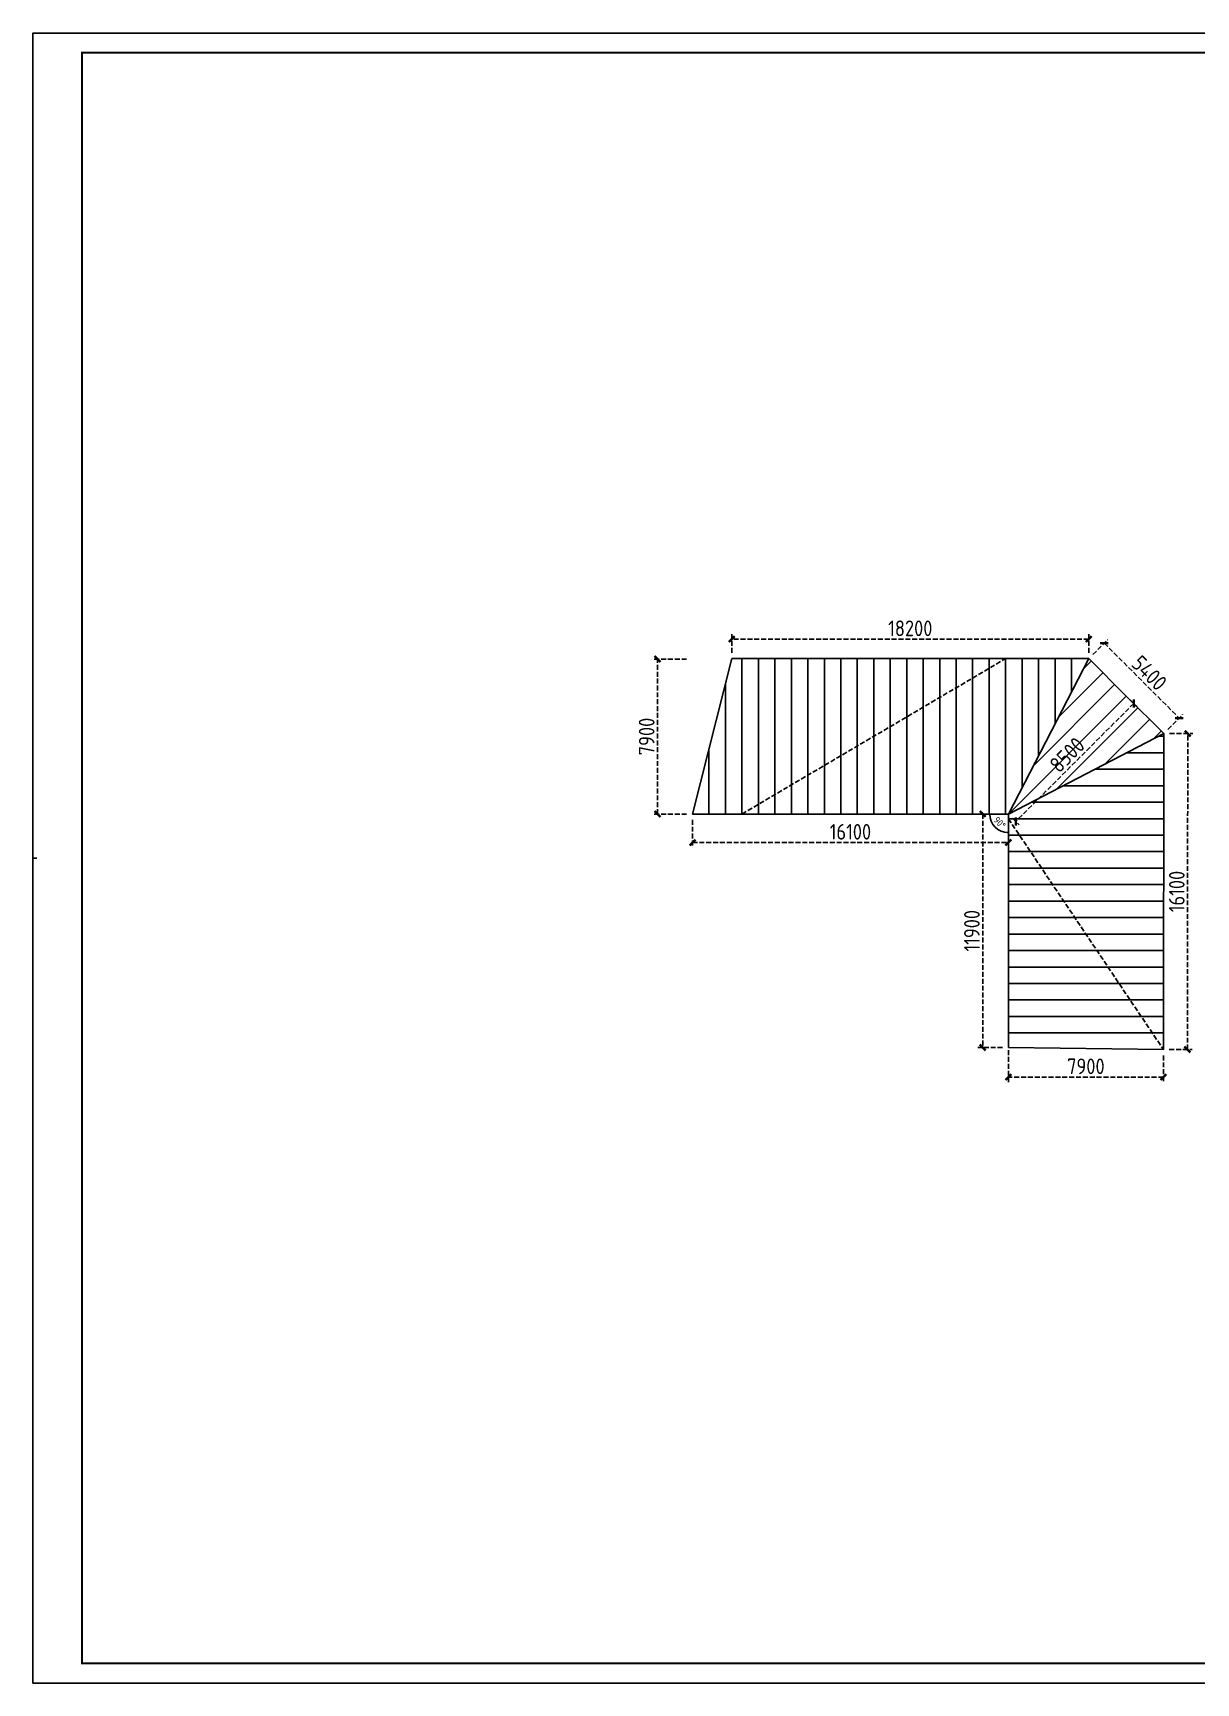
# Model space of a CAD drawing. Extents: x 18695 to 137595, y 9127 to 385570.
# Drawn here: x 18695 to 77975, y 301470 to 385570 of the extents above; entities that cross this region are included whole.
import ezdxf
from ezdxf.enums import TextEntityAlignment as Align

# ---------------------------------------------------------------- set-up
doc = ezdxf.new("R2010")
doc.units = 0
doc.header["$LTSCALE"] = 1000
doc.header["$MEASUREMENT"] = 0
doc.linetypes.add('DASH', pattern=[0.35, 0.25, -0.1])
doc.layers.add('PUB_TITLE', color=4, linetype='Continuous')
doc.styles.get("Standard").update_dxf_attribs({"font": 'gbenor.shx', "bigfont": 'gbcbig.shx'})
doc.dimstyles.get("Standard").update_dxf_attribs({"dimscale": 100, "dimtxt": 3.5, "dimasz": 1, "dimexe": 2.5, "dimexo": 3, "dimgap": 1.5, "dimtad": 1, "dimdec": 0, "dimzin": 0, "dimdsep": 46, "dimtxsty": 'Standard', "dimblk": 'ARCHTICK', "dimcen": 0.09, "dimadec": 0, "dimazin": 0, "dimtfac": 1, "dimtdec": 0, "dimtix": 1, "dimtmove": 2, "dimatfit": 3, "dimfxl": 1, "dimtolj": 1, "dimtzin": 0, "dimarcsym": 0})

# ---------------------------------------------------------------- blocks, each defined once
blk = doc.blocks.new('$titleblk$00000167')
blk.add_line((-1187, 420.5), (-1189, 420.5))
blk.add_lwpolyline([(-1189, 0), (0, 0), (0, 841), (-1189, 841)], close=True)
at = {"const_width": 1}
blk.add_lwpolyline([(-1164, 10), (-10, 10), (-10, 831), (-1164, 831)], close=True, dxfattribs=at)
at = {"flags": 4}
for tag, p in [('(扩展图名)', (-62.12, 184.1)), ('图名', (-62.12, 180.13)), ('日期', (-62.12, 172.03)), ('图号', (-62.12, 163.99)), ('比例', (-62.12, 156)), ('子项', (-59.56, 82.07)), ('工程名称', (-59.24, 70.19)), ('设计号', (-36.91, 28.62))]:
    blk.add_attdef(tag, text='', height=3.5, dxfattribs=at).set_placement(p, align=Align.CENTER)
for tag, p in [('设计人', (-64.84, 148.13)), ('负责人', (-64.71, 140.27)), ('主持人', (-64.73, 132.26)), ('校对人', (-64.28, 124.4)), ('审核人', (-63.96, 116.15)), ('审定人', (-64.16, 107.95)), ('所长', (-64.16, 99.76))]:
    blk.add_attdef(tag, p, '', height=3.5)
blk = doc.blocks.new('_ArchTick')
at = {"color": 0, "linetype": 'ByBlock', "const_width": 0.4}
blk.add_lwpolyline([(-0.5, -0.5), (0.5, 0.5)], dxfattribs=at)
blk = doc.blocks.new('*D47')
at = {"color": 0, "linetype": 'DASH', "lineweight": -2}
for p, q in [((52011, 353662), (50276, 353662)), ((50526, 345762), (50526, 353662)), ((52011, 345762), (50276, 345762))]:
    blk.add_line(p, q, dxfattribs=at)
at = {"layer": 'Defpoints', "color": 0}
for p in [(50526, 353662), (52311, 353662), (52311, 345762)]:
    blk.add_point(p, dxfattribs=at)
at = {"color": 0, "lineweight": -2, "xscale": 300, "yscale": 300, "zscale": 300}
for p, rotation in [((50526, 353662), 90), ((50526, 345762), 270)]:
    blk.add_blockref('_ArchTick', p, dxfattribs=dict(at, rotation=rotation))
at = {"color": 0, "insert": (49976, 349712), "char_height": 800, "attachment_point": 5, "rotation": 90}
blk.add_mtext('\\A1;7900', dxfattribs=at)
blk = doc.blocks.new('*D48')
at = {"color": 0, "linetype": 'DASH', "lineweight": -2}
for p, q in [((52311, 345462), (52311, 344055)), ((68411, 345462), (68411, 344055)), ((52311, 344305), (68411, 344305))]:
    blk.add_line(p, q, dxfattribs=at)
at = {"layer": 'Defpoints', "color": 0}
for p in [(52311, 345762), (68411, 345762), (68411, 344305)]:
    blk.add_point(p, dxfattribs=at)
at = {"color": 0, "lineweight": -2, "xscale": 300, "yscale": 300, "zscale": 300, "rotation": 180}
blk.add_blockref('_ArchTick', (52311, 344305), dxfattribs=at)
at = {"color": 0, "lineweight": -2, "xscale": 300, "yscale": 300, "zscale": 300}
blk.add_blockref('_ArchTick', (68411, 344305), dxfattribs=at)
at = {"color": 0, "insert": (60361, 344855), "char_height": 800, "attachment_point": 5}
blk.add_mtext('\\A1;16100', dxfattribs=at)
blk = doc.blocks.new('*D49')
at = {"color": 0, "linetype": 'DASH', "lineweight": -2}
for p, q in [((68111, 345762), (66852, 345762)), ((67102, 345762), (67102, 333862)), ((68111, 333862), (66852, 333862))]:
    blk.add_line(p, q, dxfattribs=at)
at = {"layer": 'Defpoints', "color": 0}
for p in [(68411, 345762), (67102, 333862), (68411, 333862)]:
    blk.add_point(p, dxfattribs=at)
at = {"color": 0, "lineweight": -2, "xscale": 300, "yscale": 300, "zscale": 300}
for p, rotation in [((67102, 345762), 90), ((67102, 333862), 270)]:
    blk.add_blockref('_ArchTick', p, dxfattribs=dict(at, rotation=rotation))
at = {"color": 0, "insert": (66552, 339812), "char_height": 800, "attachment_point": 5, "rotation": 90}
blk.add_mtext('\\A1;11900', dxfattribs=at)
blk = doc.blocks.new('*D72')
at = {"color": 0, "linetype": 'DASH', "lineweight": -2}
for p, q in [((76631, 349863), (77805, 349861)), ((77535, 333761), (77555, 349861)), ((76611, 333763), (77785, 333761))]:
    blk.add_line(p, q, dxfattribs=at)
at = {"layer": 'Defpoints', "color": 0}
for p in [(76331, 349863), (77555, 349861), (76311, 333763)]:
    blk.add_point(p, dxfattribs=at)
at = {"color": 0, "lineweight": -2, "xscale": 300, "yscale": 300, "zscale": 300}
for p, rotation in [((77555, 349861), 89.93026301446912), ((77535, 333761), 269.9302630144691)]:
    blk.add_blockref('_ArchTick', p, dxfattribs=dict(at, rotation=rotation))
at = {"color": 0, "insert": (76995, 341812), "char_height": 800, "attachment_point": 5, "rotation": 89.93026}
blk.add_mtext('\\A1;16100', dxfattribs=at)
blk = doc.blocks.new('*D73')
at = {"color": 0, "linetype": 'DASH', "lineweight": -2}
for p, q in [((72724, 353893), (73476, 354645)), ((73299, 354468), (77118, 350650)), ((76543, 350075), (77294, 350827))]:
    blk.add_line(p, q, dxfattribs=at)
at = {"layer": 'Defpoints', "color": 0}
for p in [(72512, 353681), (76331, 349863), (77118, 350650)]:
    blk.add_point(p, dxfattribs=at)
at = {"color": 0, "lineweight": -2, "xscale": 300, "yscale": 300, "zscale": 300}
for p, rotation in [((73299, 354468), 134.9999999999999), ((77118, 350650), 314.9999999999998)]:
    blk.add_blockref('_ArchTick', p, dxfattribs=dict(at, rotation=rotation))
at = {"color": 0, "insert": (75597, 352948), "char_height": 800, "attachment_point": 5, "rotation": 315}
blk.add_mtext('\\A1;5400', dxfattribs=at)
blk = doc.blocks.new('*D80')
at = {"color": 0, "linetype": 'DASH', "lineweight": -2}
for p, q in [((54312, 353981), (54312, 354926)), ((72512, 353981), (72512, 354926)), ((72512, 354676), (54312, 354676))]:
    blk.add_line(p, q, dxfattribs=at)
at = {"layer": 'Defpoints', "color": 0}
for p in [(54312, 354676), (54312, 353681), (72512, 353681)]:
    blk.add_point(p, dxfattribs=at)
at = {"color": 0, "lineweight": -2, "xscale": 300, "yscale": 300, "zscale": 300, "rotation": 180}
blk.add_blockref('_ArchTick', (54312, 354676), dxfattribs=at)
at = {"color": 0, "lineweight": -2, "xscale": 300, "yscale": 300, "zscale": 300}
blk.add_blockref('_ArchTick', (72512, 354676), dxfattribs=at)
at = {"color": 0, "insert": (63412, 355226), "char_height": 800, "attachment_point": 5}
blk.add_mtext('\\A1;18200', dxfattribs=at)
blk = doc.blocks.new('*D82')
at = {"color": 0, "linetype": 'DASH', "lineweight": -2}
for p, q in [((68411, 333728), (68411, 332101)), ((76311, 333453), (76311, 332101)), ((76311, 332351), (68411, 332351))]:
    blk.add_line(p, q, dxfattribs=at)
at = {"layer": 'Defpoints', "color": 0}
for p in [(68411, 334028), (76311, 333753), (68411, 332351)]:
    blk.add_point(p, dxfattribs=at)
at = {"color": 0, "lineweight": -2, "xscale": 300, "yscale": 300, "zscale": 300, "rotation": 180}
blk.add_blockref('_ArchTick', (68411, 332351), dxfattribs=at)
at = {"color": 0, "lineweight": -2, "xscale": 300, "yscale": 300, "zscale": 300}
blk.add_blockref('_ArchTick', (76311, 332351), dxfattribs=at)
at = {"color": 0, "insert": (72361, 332901), "char_height": 800, "attachment_point": 5}
blk.add_mtext('\\A1;7900', dxfattribs=at)
blk = doc.blocks.new('*D182')
at = {"color": 0, "lineweight": -2}
blk.add_arc((68411, 345762), 949, 180, 270, dxfattribs=at)
at = {"layer": 'Defpoints', "color": 0}
for p in [(52311, 345762), (68411, 345762), (68411, 345762), (67589, 345287), (68411, 333862)]:
    blk.add_point(p, dxfattribs=at)
at = {"color": 0, "lineweight": -2, "xscale": 100, "yscale": 100, "zscale": 100, "rotation": 90}
blk.add_blockref('_ArchTick', (67462, 345762), dxfattribs=at)
at = {"color": 0, "lineweight": -2, "xscale": 100, "yscale": 100, "zscale": 100}
blk.add_blockref('_ArchTick', (68411, 344813), dxfattribs=at)
at = {"color": 0, "insert": (67970, 345321), "char_height": 350, "attachment_point": 5, "rotation": 315}
blk.add_mtext('\\A1;90°', dxfattribs=at)
blk = doc.blocks.new('*D223')
at = {"color": 0, "linetype": 'DASH', "lineweight": -2}
for p, q in [((74634, 351560), (74977, 351217)), ((74800, 351394), (68790, 345383)), ((68623, 345550), (68966, 345206))]:
    blk.add_line(p, q, dxfattribs=at)
at = {"layer": 'Defpoints', "color": 0}
for p in [(74421, 351772), (68411, 345762), (68790, 345383)]:
    blk.add_point(p, dxfattribs=at)
at = {"color": 0, "lineweight": -2, "xscale": 300, "yscale": 300, "zscale": 300}
for p, rotation in [((74800, 351394), 44.99999999999936), ((68790, 345383), 224.9999999999993)]:
    blk.add_blockref('_ArchTick', p, dxfattribs=dict(at, rotation=rotation))
at = {"color": 0, "insert": (71406, 348777), "char_height": 800, "attachment_point": 5, "rotation": 45}
blk.add_mtext('\\A1;8500', dxfattribs=at)

msp = doc.modelspace()

# ---------------------------------------------------------------- linework, layer by layer
for p, q in [((54312.2, 353681.3), (52311, 345761.7)), ((54312.2, 353681.3), (72512.2, 353681.3)), ((54831, 345761.7), (54831, 353681.3)), ((55671, 345761.7), (55671, 353681.3)), ((56511, 345761.7), (56511, 353681.3)), ((57351, 345761.7), (57351, 353681.3)), ((58191, 345761.7), (58191, 353681.3)), ((59031, 345761.7), (59031, 353681.3)), ((59871, 345761.7), (59871, 353681.3)), ((60711, 345761.7), (60711, 353681.3)), ((61551, 345761.7), (61551, 353681.3)), ((62391, 345761.7), (62391, 353681.3)), ((63231, 345761.7), (63231, 353681.3)), ((64071, 345761.7), (64071, 353681.3)), ((64911, 345761.7), (64911, 353681.3)), ((65751, 345761.7), (65751, 353681.3)), ((66591, 345761.7), (66591, 353681.3)), ((67431, 345761.7), (67431, 353681.3)), ((68271, 345761.7), (68271, 353681.3)), ((68411, 345761.7), (72512.2, 353681.3)), ((69111, 347113.4), (69111, 353681.3)), ((69951, 348735.5), (69951, 353681.3)), ((70791, 350357.6), (70791, 353681.3)), ((71631, 351979.6), (71631, 353681.3)), ((72238.8, 353153.3), (72639.5, 353554)), ((72471, 353601.7), (72471, 353681.3)), ((74421.4, 351772.1), (72512.2, 353681.3)), ((53991, 345761.7), (53991, 352410.1)), ((70962.9, 350689.5), (73233.5, 352960)), ((68411, 345761.7), (74421.4, 351772.1)), ((69686.9, 348225.6), (73827.4, 352366.1)), ((74421.4, 351772.1), (76330.6, 349862.9)), ((70874.9, 347037.6), (75015.4, 351178.1)), ((68411, 345761.7), (76330.6, 349862.9)), ((73338.7, 348313.6), (75609.3, 350584.2)), ((75802.6, 349589.5), (76203.3, 349990.2)), ((76330.6, 349862.9), (76311, 333762.9)), ((53151, 345761.7), (53151, 349085.9)), ((76330.4, 349722.9), (76060.3, 349722.9)), ((76329.4, 348882.9), (74438.2, 348882.9)), ((76311, 348042.9), (72816.1, 348042.9)), ((76328.4, 348042.9), (72816.1, 348042.9)), ((76327.4, 347202.9), (71194.1, 347202.9)), ((52311, 345761.7), (68411, 345761.7)), ((68411, 345761.7), (68411, 333861.7)), ((76326.3, 346362.9), (69572, 346362.9)), ((76325.3, 345522.9), (68411, 345522.9)), ((76324.3, 344682.9), (68411, 344682.9)), ((76323.3, 343842.9), (68411, 343842.9)), ((76322.2, 343002.9), (68411, 343002.9)), ((76321.2, 342162.9), (68411, 342162.9)), ((76320.2, 341322.9), (68411, 341322.9)), ((76319.2, 340482.9), (68411, 340482.9)), ((76318.1, 339642.9), (68411, 339642.9)), ((76317.1, 338802.9), (68411, 338802.9)), ((76316.1, 337962.9), (68411, 337962.9)), ((76315.1, 337122.9), (68411, 337122.9)), ((76314.1, 336282.9), (68411, 336282.9)), ((76313, 335442.9), (68411, 335442.9)), ((76312, 334602.9), (68411, 334602.9)), ((76311, 333762.9), (68411, 333861.7))]:
    msp.add_line(p, q)
at = {"linetype": 'DASH'}
for p, q in [((54831, 345761.7), (68271, 353681.3)), ((68411, 345522.9), (76311, 333762.9))]:
    msp.add_line(p, q, dxfattribs=at)

# ---------------------------------------------------------------- block references
at = {"layer": 'PUB_TITLE', "xscale": 100, "yscale": 100, "zscale": 100}
msp.add_blockref('$titleblk$00000167', (137594.7, 301469.6), dxfattribs=at)

# ---------------------------------------------------------------- dimensions: what is measured, and where the dimension line sits
for p1, p2, distance, picture, middle in [((72512.2, 353681.3), (54312.2, 353681.3), -995.2, '*D80', (63412.2, 355226.5)), ((72512.2, 353681.3), (76330.6, 349862.9), 1113, '*D73', (75597.3, 352948)), ((52311, 345761.7), (52311, 353661.7), 1785.3, '*D47', (49975.7, 349711.7)), ((74421.4, 351772.1), (68411, 345761.7), 535.4, '*D223', (71405.9, 348777.2)), ((76311, 333762.9), (76330.6, 349862.9), -1224.2, '*D72', (76994.9, 341812.1)), ((52311, 345761.7), (68411, 345761.7), -1456.8, '*D48', (60361, 344854.9)), ((68411, 345761.7), (68411, 333861.7), -1309.3, '*D49', (66551.7, 339811.7))]:
    dim = msp.add_aligned_dim(p1=p1, p2=p2, distance=distance, dimstyle='Standard', override={"dimtxt": 8, "dimasz": 3})
    dim.commit()
    dim.dimension.update_dxf_attribs({"geometry": picture, "text_midpoint": middle})
dim = msp.add_angular_dim_2l(base=(67589.3, 345287.3), line1=((68411, 345761.7), (68411, 333861.7)), line2=((52311, 345761.7), (68411, 345761.7)), dimstyle='Standard')
dim.commit()
dim.dimension.update_dxf_attribs({"geometry": '*D182', "text_midpoint": (67969.9, 345320.6)})
dim = msp.add_linear_dim(base=(68411, 332351.2), p1=(76311, 333752.9), p2=(68411, 334028), dimstyle='Standard', override={"dimtxt": 8, "dimasz": 3})
dim.commit()
dim.dimension.update_dxf_attribs({"geometry": '*D82', "text_midpoint": (72361, 332901.2)})

doc.saveas('drawing.dxf')
